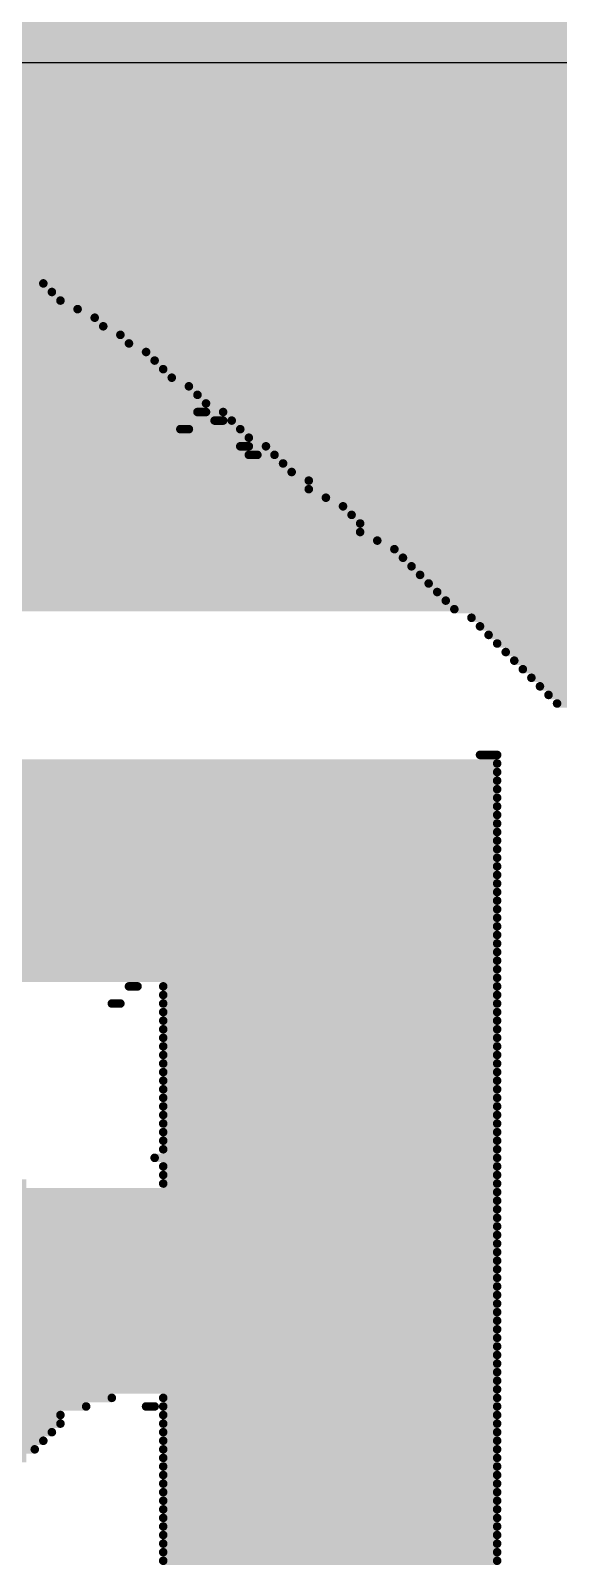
# Model space of a CAD drawing. Header units: inches. Extents: x -5 to 433, y -20 to 71.
# Drawn here: x 17.042 to 18.608, y 52.826 to 57.347 of the extents above; entities that cross this region are included whole.
import ezdxf

# ---------------------------------------------------------------- set-up
doc = ezdxf.new("R2010")
doc.units = ezdxf.units.IN
doc.layers.add('Bottom Overlay', color=54, linetype='Continuous')
doc.layers.add('Top Layer', color=1, linetype='Continuous')

msp = doc.modelspace()

# ---------------------------------------------------------------- hatches: boundary and pattern name
at = {"layer": 'Top Layer'}
msp.add_hatch(color=1, dxfattribs=at).paths.add_polyline_path([(10.3378, 55.626), (76.581, 55.626), (76.581, 56.9468), (10.3378, 56.9468)])

# ---------------------------------------------------------------- linework, layer by layer
at = {"layer": 'Bottom Overlay'}
for points in [[(15.5054, 57.3596, 0.0254, 0.0254, 0), (19.5186, 57.3596, 0.0254, 0.0254, 0)], [(15.5054, 57.3342, 0.0254, 0.0254, 0), (19.544, 57.3342, 0.0254, 0.0254, 0)], [(15.4546, 57.2834, 0.0254, 0.0254, 0), (19.5948, 57.2834, 0.0254, 0.0254, 0)], [(15.48, 57.3088, 0.0254, 0.0254, 0), (19.5694, 57.3088, 0.0254, 0.0254, 0)], [(15.4292, 57.2326, 0.0254, 0.0254, 0), (19.6456, 57.2326, 0.0254, 0.0254, 0)], [(15.4546, 57.258, 0.0254, 0.0254, 0), (19.6202, 57.258, 0.0254, 0.0254, 0)], [(16.0896, 57.2072, 0.0254, 0.0254, 0), (19.671, 57.2072, 0.0254, 0.0254, 0)], [(16.1404, 57.1818, 0.0254, 0.0254, 0), (19.6964, 57.1818, 0.0254, 0.0254, 0)], [(16.1912, 57.1564, 0.0254, 0.0254, 0), (19.7218, 57.1564, 0.0254, 0.0254, 0)], [(16.2166, 57.131, 0.0254, 0.0254, 0), (19.7472, 57.131, 0.0254, 0.0254, 0)], [(16.2928, 57.1056, 0.0254, 0.0254, 0), (19.7726, 57.1056, 0.0254, 0.0254, 0)], [(16.3182, 57.0802, 0.0254, 0.0254, 0), (19.798, 57.0802, 0.0254, 0.0254, 0)], [(16.369, 57.0548, 0.0254, 0.0254, 0), (19.8234, 57.0548, 0.0254, 0.0254, 0)], [(16.3944, 57.0294, 0.0254, 0.0254, 0), (19.8488, 57.0294, 0.0254, 0.0254, 0)], [(16.4452, 57.004, 0.0254, 0.0254, 0), (19.8996, 57.004, 0.0254, 0.0254, 0)], [(16.496, 56.9786, 0.0254, 0.0254, 0), (19.925, 56.9786, 0.0254, 0.0254, 0)], [(16.5214, 56.9532, 0.0254, 0.0254, 0), (19.925, 56.9532, 0.0254, 0.0254, 0)], [(16.5722, 56.9278, 0.0254, 0.0254, 0), (19.9504, 56.9278, 0.0254, 0.0254, 0)], [(16.5976, 56.9024, 0.0254, 0.0254, 0), (20.0012, 56.9024, 0.0254, 0.0254, 0)], [(16.6484, 56.877, 0.0254, 0.0254, 0), (20.0266, 56.877, 0.0254, 0.0254, 0)], [(16.6738, 56.8516, 0.0254, 0.0254, 0), (20.052, 56.8516, 0.0254, 0.0254, 0)], [(16.7246, 56.8262, 0.0254, 0.0254, 0), (20.0774, 56.8262, 0.0254, 0.0254, 0)], [(16.7754, 56.8008, 0.0254, 0.0254, 0), (20.1028, 56.8008, 0.0254, 0.0254, 0)], [(16.8008, 56.7754, 0.0254, 0.0254, 0), (20.1282, 56.7754, 0.0254, 0.0254, 0)], [(16.8516, 56.75, 0.0254, 0.0254, 0), (20.1536, 56.75, 0.0254, 0.0254, 0)], [(16.9024, 56.7246, 0.0254, 0.0254, 0), (20.179, 56.7246, 0.0254, 0.0254, 0)], [(16.9278, 56.6992, 0.0254, 0.0254, 0), (20.2044, 56.6992, 0.0254, 0.0254, 0)], [(16.9786, 56.6738, 0.0254, 0.0254, 0), (20.2298, 56.6738, 0.0254, 0.0254, 0)], [(17.004, 56.6484, 0.0254, 0.0254, 0), (20.2806, 56.6484, 0.0254, 0.0254, 0)], [(17.0294, 56.623, 0.0254, 0.0254, 0), (20.2806, 56.623, 0.0254, 0.0254, 0)], [(17.0802, 56.5976, 0.0254, 0.0254, 0), (20.306, 56.5976, 0.0254, 0.0254, 0)], [(17.1056, 56.5722, 0.0254, 0.0254, 0), (20.3314, 56.5722, 0.0254, 0.0254, 0)], [(17.131, 56.5468, 0.0254, 0.0254, 0), (20.3568, 56.5468, 0.0254, 0.0254, 0)], [(17.1818, 56.5214, 0.0254, 0.0254, 0), (20.3822, 56.5214, 0.0254, 0.0254, 0)], [(17.2326, 56.496, 0.0254, 0.0254, 0), (20.4076, 56.496, 0.0254, 0.0254, 0)], [(17.258, 56.4706, 0.0254, 0.0254, 0), (20.4584, 56.4706, 0.0254, 0.0254, 0)], [(17.3088, 56.4452, 0.0254, 0.0254, 0), (20.4838, 56.4452, 0.0254, 0.0254, 0)], [(17.3342, 56.4198, 0.0254, 0.0254, 0), (20.4838, 56.4198, 0.0254, 0.0254, 0)], [(17.385, 56.3944, 0.0254, 0.0254, 0), (20.5092, 56.3944, 0.0254, 0.0254, 0)], [(17.4104, 56.369, 0.0254, 0.0254, 0), (20.5346, 56.369, 0.0254, 0.0254, 0)], [(17.4358, 56.3436, 0.0254, 0.0254, 0), (20.5854, 56.3436, 0.0254, 0.0254, 0)], [(17.4612, 56.3182, 0.0254, 0.0254, 0), (20.6362, 56.3182, 0.0254, 0.0254, 0)], [(17.512, 56.2928, 0.0254, 0.0254, 0), (20.6362, 56.2928, 0.0254, 0.0254, 0)], [(17.5374, 56.2674, 0.0254, 0.0254, 0), (20.6616, 56.2674, 0.0254, 0.0254, 0)], [(17.5628, 56.242, 0.0254, 0.0254, 0), (20.687, 56.242, 0.0254, 0.0254, 0)], [(17.5374, 56.2166, 0.0254, 0.0254, 0), (17.5628, 56.2166, 0.0254, 0.0254, 0)], [(17.5882, 56.1912, 0.0254, 0.0254, 0), (17.6136, 56.1912, 0.0254, 0.0254, 0)], [(17.6136, 56.2166, 0.0254, 0.0254, 0), (20.7124, 56.2166, 0.0254, 0.0254, 0)], [(17.639, 56.1912, 0.0254, 0.0254, 0), (20.7632, 56.1912, 0.0254, 0.0254, 0)], [(17.4866, 56.1658, 0.0254, 0.0254, 0), (17.512, 56.1658, 0.0254, 0.0254, 0)], [(17.6644, 56.1658, 0.0254, 0.0254, 0), (20.7886, 56.1658, 0.0254, 0.0254, 0)], [(17.6644, 56.115, 0.0254, 0.0254, 0), (17.6898, 56.115, 0.0254, 0.0254, 0)], [(17.6898, 56.1404, 0.0254, 0.0254, 0), (20.7886, 56.1404, 0.0254, 0.0254, 0)], [(17.7406, 56.115, 0.0254, 0.0254, 0), (20.7886, 56.115, 0.0254, 0.0254, 0)], [(17.6898, 56.0896, 0.0254, 0.0254, 0), (17.7152, 56.0896, 0.0254, 0.0254, 0)], [(17.766, 56.0896, 0.0254, 0.0254, 0), (20.814, 56.0896, 0.0254, 0.0254, 0)], [(17.7914, 56.0642, 0.0254, 0.0254, 0), (20.8394, 56.0642, 0.0254, 0.0254, 0)], [(17.8168, 56.0388, 0.0254, 0.0254, 0), (20.8902, 56.0388, 0.0254, 0.0254, 0)], [(17.8676, 56.0134, 0.0254, 0.0254, 0), (20.9156, 56.0134, 0.0254, 0.0254, 0)], [(17.8676, 55.988, 0.0254, 0.0254, 0), (20.9156, 55.988, 0.0254, 0.0254, 0)], [(17.9184, 55.9626, 0.0254, 0.0254, 0), (20.941, 55.9626, 0.0254, 0.0254, 0)], [(17.9692, 55.9372, 0.0254, 0.0254, 0), (20.9664, 55.9372, 0.0254, 0.0254, 0)], [(17.9946, 55.9118, 0.0254, 0.0254, 0), (21.0172, 55.9118, 0.0254, 0.0254, 0)], [(18.02, 55.8864, 0.0254, 0.0254, 0), (21.0172, 55.8864, 0.0254, 0.0254, 0)], [(18.02, 55.861, 0.0254, 0.0254, 0), (21.0426, 55.861, 0.0254, 0.0254, 0)], [(18.0708, 55.8356, 0.0254, 0.0254, 0), (21.068, 55.8356, 0.0254, 0.0254, 0)], [(18.1216, 55.8102, 0.0254, 0.0254, 0), (21.0934, 55.8102, 0.0254, 0.0254, 0)], [(18.147, 55.7848, 0.0254, 0.0254, 0), (21.1188, 55.7848, 0.0254, 0.0254, 0)], [(18.1724, 55.7594, 0.0254, 0.0254, 0), (21.1442, 55.7594, 0.0254, 0.0254, 0)], [(18.1978, 55.734, 0.0254, 0.0254, 0), (21.1696, 55.734, 0.0254, 0.0254, 0)], [(18.2232, 55.7086, 0.0254, 0.0254, 0), (21.2204, 55.7086, 0.0254, 0.0254, 0)], [(18.2486, 55.6832, 0.0254, 0.0254, 0), (21.2204, 55.6832, 0.0254, 0.0254, 0)], [(18.274, 55.6578, 0.0254, 0.0254, 0), (21.2204, 55.6578, 0.0254, 0.0254, 0)], [(18.2994, 55.6324, 0.0254, 0.0254, 0), (21.2458, 55.6324, 0.0254, 0.0254, 0)], [(18.3502, 55.607, 0.0254, 0.0254, 0), (21.2712, 55.607, 0.0254, 0.0254, 0)], [(18.3756, 55.5816, 0.0254, 0.0254, 0), (21.2966, 55.5816, 0.0254, 0.0254, 0)], [(18.401, 55.5562, 0.0254, 0.0254, 0), (21.322, 55.5562, 0.0254, 0.0254, 0)], [(18.4264, 55.5308, 0.0254, 0.0254, 0), (21.3728, 55.5308, 0.0254, 0.0254, 0)], [(18.4518, 55.5054, 0.0254, 0.0254, 0), (21.3982, 55.5054, 0.0254, 0.0254, 0)], [(18.4772, 55.48, 0.0254, 0.0254, 0), (21.3982, 55.48, 0.0254, 0.0254, 0)], [(18.5026, 55.4546, 0.0254, 0.0254, 0), (21.4236, 55.4546, 0.0254, 0.0254, 0)], [(18.528, 55.4292, 0.0254, 0.0254, 0), (21.4236, 55.4292, 0.0254, 0.0254, 0)], [(18.5534, 55.4038, 0.0254, 0.0254, 0), (21.449, 55.4038, 0.0254, 0.0254, 0)], [(18.5788, 55.3784, 0.0254, 0.0254, 0), (21.4744, 55.3784, 0.0254, 0.0254, 0)], [(18.6042, 55.353, 0.0254, 0.0254, 0), (21.4998, 55.353, 0.0254, 0.0254, 0)], [(18.3756, 55.2006, 0.0254, 0.0254, 0), (18.4264, 55.2006, 0.0254, 0.0254, 0)], [(16.1912, 55.1498, 0.0254, 0.0254, 0), (18.4264, 55.1498, 0.0254, 0.0254, 0)], [(16.3436, 55.1752, 0.0254, 0.0254, 0), (18.4264, 55.1752, 0.0254, 0.0254, 0)], [(16.115, 55.1244, 0.0254, 0.0254, 0), (18.4264, 55.1244, 0.0254, 0.0254, 0)], [(15.988, 55.0736, 0.0254, 0.0254, 0), (18.4264, 55.0736, 0.0254, 0.0254, 0)], [(16.0134, 55.099, 0.0254, 0.0254, 0), (18.4264, 55.099, 0.0254, 0.0254, 0)], [(15.9118, 55.0228, 0.0254, 0.0254, 0), (18.4264, 55.0228, 0.0254, 0.0254, 0)], [(15.9372, 55.0482, 0.0254, 0.0254, 0), (18.4264, 55.0482, 0.0254, 0.0254, 0)], [(15.8356, 54.972, 0.0254, 0.0254, 0), (18.4264, 54.972, 0.0254, 0.0254, 0)], [(15.861, 54.9974, 0.0254, 0.0254, 0), (18.4264, 54.9974, 0.0254, 0.0254, 0)], [(15.7848, 54.9212, 0.0254, 0.0254, 0), (18.4264, 54.9212, 0.0254, 0.0254, 0)], [(15.8102, 54.9466, 0.0254, 0.0254, 0), (18.4264, 54.9466, 0.0254, 0.0254, 0)], [(15.7594, 54.8958, 0.0254, 0.0254, 0), (18.4264, 54.8958, 0.0254, 0.0254, 0)], [(15.734, 54.8704, 0.0254, 0.0254, 0), (18.4264, 54.8704, 0.0254, 0.0254, 0)], [(15.734, 54.845, 0.0254, 0.0254, 0), (18.4264, 54.845, 0.0254, 0.0254, 0)], [(15.6832, 54.7942, 0.0254, 0.0254, 0), (18.4264, 54.7942, 0.0254, 0.0254, 0)], [(15.7086, 54.8196, 0.0254, 0.0254, 0), (18.4264, 54.8196, 0.0254, 0.0254, 0)], [(15.6578, 54.7434, 0.0254, 0.0254, 0), (18.4264, 54.7434, 0.0254, 0.0254, 0)], [(15.6832, 54.7688, 0.0254, 0.0254, 0), (18.4264, 54.7688, 0.0254, 0.0254, 0)], [(15.6324, 54.718, 0.0254, 0.0254, 0), (18.4264, 54.718, 0.0254, 0.0254, 0)], [(15.6324, 54.6926, 0.0254, 0.0254, 0), (18.4264, 54.6926, 0.0254, 0.0254, 0)], [(15.6324, 54.6672, 0.0254, 0.0254, 0), (18.4264, 54.6672, 0.0254, 0.0254, 0)], [(15.607, 54.6418, 0.0254, 0.0254, 0), (18.4264, 54.6418, 0.0254, 0.0254, 0)], [(15.607, 54.6164, 0.0254, 0.0254, 0), (18.4264, 54.6164, 0.0254, 0.0254, 0)], [(15.5816, 54.5656, 0.0254, 0.0254, 0), (18.4264, 54.5656, 0.0254, 0.0254, 0)], [(15.607, 54.591, 0.0254, 0.0254, 0), (18.4264, 54.591, 0.0254, 0.0254, 0)], [(15.5816, 54.5402, 0.0254, 0.0254, 0), (18.4264, 54.5402, 0.0254, 0.0254, 0)], [(17.3342, 54.5148, 0.0254, 0.0254, 0), (17.3596, 54.5148, 0.0254, 0.0254, 0)], [(17.4358, 54.5148, 0.0254, 0.0254, 0), (18.4264, 54.5148, 0.0254, 0.0254, 0)], [(17.4358, 54.4894, 0.0254, 0.0254, 0), (18.4264, 54.4894, 0.0254, 0.0254, 0)], [(17.2834, 54.464, 0.0254, 0.0254, 0), (17.3088, 54.464, 0.0254, 0.0254, 0)], [(17.4358, 54.464, 0.0254, 0.0254, 0), (18.4264, 54.464, 0.0254, 0.0254, 0)], [(17.4358, 54.4386, 0.0254, 0.0254, 0), (18.4264, 54.4386, 0.0254, 0.0254, 0)], [(17.4358, 54.4132, 0.0254, 0.0254, 0), (18.4264, 54.4132, 0.0254, 0.0254, 0)], [(17.4358, 54.3878, 0.0254, 0.0254, 0), (18.4264, 54.3878, 0.0254, 0.0254, 0)], [(17.4358, 54.3624, 0.0254, 0.0254, 0), (18.4264, 54.3624, 0.0254, 0.0254, 0)], [(17.4358, 54.337, 0.0254, 0.0254, 0), (18.4264, 54.337, 0.0254, 0.0254, 0)], [(17.4358, 54.3116, 0.0254, 0.0254, 0), (18.4264, 54.3116, 0.0254, 0.0254, 0)], [(17.4358, 54.2862, 0.0254, 0.0254, 0), (18.4264, 54.2862, 0.0254, 0.0254, 0)], [(17.4358, 54.2608, 0.0254, 0.0254, 0), (18.4264, 54.2608, 0.0254, 0.0254, 0)], [(17.4358, 54.2354, 0.0254, 0.0254, 0), (18.4264, 54.2354, 0.0254, 0.0254, 0)], [(17.4358, 54.21, 0.0254, 0.0254, 0), (18.4264, 54.21, 0.0254, 0.0254, 0)], [(17.4358, 54.1846, 0.0254, 0.0254, 0), (18.4264, 54.1846, 0.0254, 0.0254, 0)], [(17.4358, 54.1592, 0.0254, 0.0254, 0), (18.4264, 54.1592, 0.0254, 0.0254, 0)], [(17.4358, 54.1338, 0.0254, 0.0254, 0), (18.4264, 54.1338, 0.0254, 0.0254, 0)], [(17.4358, 54.1084, 0.0254, 0.0254, 0), (18.4264, 54.1084, 0.0254, 0.0254, 0)], [(17.4358, 54.083, 0.0254, 0.0254, 0), (18.4264, 54.083, 0.0254, 0.0254, 0)], [(17.4358, 54.0576, 0.0254, 0.0254, 0), (18.4264, 54.0576, 0.0254, 0.0254, 0)], [(17.4358, 54.0322, 0.0254, 0.0254, 0), (18.4264, 54.0322, 0.0254, 0.0254, 0)], [(17.4104, 54.0068, 0.0254, 0.0254, 0), (18.4264, 54.0068, 0.0254, 0.0254, 0)], [(17.4358, 53.9814, 0.0254, 0.0254, 0), (18.4264, 53.9814, 0.0254, 0.0254, 0)], [(15.6324, 53.9306, 0.0254, 0.0254, 0), (17.0294, 53.9306, 0.0254, 0.0254, 0)], [(17.4358, 53.956, 0.0254, 0.0254, 0), (18.4264, 53.956, 0.0254, 0.0254, 0)], [(17.4358, 53.9306, 0.0254, 0.0254, 0), (18.4264, 53.9306, 0.0254, 0.0254, 0)], [(15.6324, 53.9052, 0.0254, 0.0254, 0), (18.4264, 53.9052, 0.0254, 0.0254, 0)], [(15.6324, 53.8798, 0.0254, 0.0254, 0), (18.4264, 53.8798, 0.0254, 0.0254, 0)], [(15.6832, 53.8544, 0.0254, 0.0254, 0), (18.4264, 53.8544, 0.0254, 0.0254, 0)], [(15.6832, 53.829, 0.0254, 0.0254, 0), (18.4264, 53.829, 0.0254, 0.0254, 0)], [(15.7086, 53.8036, 0.0254, 0.0254, 0), (18.4264, 53.8036, 0.0254, 0.0254, 0)], [(15.734, 53.7782, 0.0254, 0.0254, 0), (18.4264, 53.7782, 0.0254, 0.0254, 0)], [(15.734, 53.7528, 0.0254, 0.0254, 0), (18.4264, 53.7528, 0.0254, 0.0254, 0)], [(15.7594, 53.7274, 0.0254, 0.0254, 0), (18.4264, 53.7274, 0.0254, 0.0254, 0)], [(15.7848, 53.702, 0.0254, 0.0254, 0), (18.4264, 53.702, 0.0254, 0.0254, 0)], [(15.8102, 53.6766, 0.0254, 0.0254, 0), (18.4264, 53.6766, 0.0254, 0.0254, 0)], [(15.8356, 53.6512, 0.0254, 0.0254, 0), (18.4264, 53.6512, 0.0254, 0.0254, 0)], [(15.861, 53.6258, 0.0254, 0.0254, 0), (18.4264, 53.6258, 0.0254, 0.0254, 0)], [(15.8356, 53.6004, 0.0254, 0.0254, 0), (18.4264, 53.6004, 0.0254, 0.0254, 0)], [(15.9372, 53.575, 0.0254, 0.0254, 0), (18.4264, 53.575, 0.0254, 0.0254, 0)], [(15.9626, 53.5496, 0.0254, 0.0254, 0), (18.4264, 53.5496, 0.0254, 0.0254, 0)], [(16.0134, 53.5242, 0.0254, 0.0254, 0), (18.4264, 53.5242, 0.0254, 0.0254, 0)], [(16.0642, 53.4988, 0.0254, 0.0254, 0), (18.4264, 53.4988, 0.0254, 0.0254, 0)], [(16.115, 53.4734, 0.0254, 0.0254, 0), (18.4264, 53.4734, 0.0254, 0.0254, 0)], [(16.2166, 53.448, 0.0254, 0.0254, 0), (18.4264, 53.448, 0.0254, 0.0254, 0)], [(16.2166, 53.3972, 0.0254, 0.0254, 0), (18.4264, 53.3972, 0.0254, 0.0254, 0)], [(16.2674, 53.4226, 0.0254, 0.0254, 0), (18.4264, 53.4226, 0.0254, 0.0254, 0)], [(16.0642, 53.3464, 0.0254, 0.0254, 0), (18.4264, 53.3464, 0.0254, 0.0254, 0)], [(16.1404, 53.3718, 0.0254, 0.0254, 0), (18.4264, 53.3718, 0.0254, 0.0254, 0)], [(16.0388, 53.2956, 0.0254, 0.0254, 0), (17.2834, 53.2956, 0.0254, 0.0254, 0)], [(16.0642, 53.321, 0.0254, 0.0254, 0), (18.4264, 53.321, 0.0254, 0.0254, 0)], [(17.4358, 53.2956, 0.0254, 0.0254, 0), (18.4264, 53.2956, 0.0254, 0.0254, 0)], [(16.0134, 53.2702, 0.0254, 0.0254, 0), (17.2072, 53.2702, 0.0254, 0.0254, 0)], [(17.385, 53.2702, 0.0254, 0.0254, 0), (17.4104, 53.2702, 0.0254, 0.0254, 0)], [(17.4358, 53.2702, 0.0254, 0.0254, 0), (18.4264, 53.2702, 0.0254, 0.0254, 0)], [(15.9626, 53.2194, 0.0254, 0.0254, 0), (17.131, 53.2194, 0.0254, 0.0254, 0)], [(15.988, 53.2448, 0.0254, 0.0254, 0), (17.131, 53.2448, 0.0254, 0.0254, 0)], [(17.4358, 53.2448, 0.0254, 0.0254, 0), (18.4264, 53.2448, 0.0254, 0.0254, 0)], [(17.4358, 53.2194, 0.0254, 0.0254, 0), (18.4264, 53.2194, 0.0254, 0.0254, 0)], [(15.8864, 53.1686, 0.0254, 0.0254, 0), (17.0802, 53.1686, 0.0254, 0.0254, 0)], [(15.9372, 53.194, 0.0254, 0.0254, 0), (17.1056, 53.194, 0.0254, 0.0254, 0)], [(17.4358, 53.194, 0.0254, 0.0254, 0), (18.4264, 53.194, 0.0254, 0.0254, 0)], [(17.4358, 53.1686, 0.0254, 0.0254, 0), (18.4264, 53.1686, 0.0254, 0.0254, 0)], [(15.8864, 53.1178, 0.0254, 0.0254, 0), (17.0294, 53.1178, 0.0254, 0.0254, 0)], [(15.9118, 53.1432, 0.0254, 0.0254, 0), (17.0548, 53.1432, 0.0254, 0.0254, 0)], [(17.4358, 53.1432, 0.0254, 0.0254, 0), (18.4264, 53.1432, 0.0254, 0.0254, 0)], [(17.4358, 53.1178, 0.0254, 0.0254, 0), (18.4264, 53.1178, 0.0254, 0.0254, 0)], [(17.4358, 53.0924, 0.0254, 0.0254, 0), (18.4264, 53.0924, 0.0254, 0.0254, 0)], [(17.4358, 53.067, 0.0254, 0.0254, 0), (18.4264, 53.067, 0.0254, 0.0254, 0)], [(17.4358, 53.0416, 0.0254, 0.0254, 0), (18.4264, 53.0416, 0.0254, 0.0254, 0)], [(17.4358, 53.0162, 0.0254, 0.0254, 0), (18.4264, 53.0162, 0.0254, 0.0254, 0)], [(17.4358, 52.9908, 0.0254, 0.0254, 0), (18.4264, 52.9908, 0.0254, 0.0254, 0)], [(17.4358, 52.9654, 0.0254, 0.0254, 0), (18.4264, 52.9654, 0.0254, 0.0254, 0)], [(17.4358, 52.94, 0.0254, 0.0254, 0), (18.4264, 52.94, 0.0254, 0.0254, 0)], [(17.4358, 52.9146, 0.0254, 0.0254, 0), (18.4264, 52.9146, 0.0254, 0.0254, 0)], [(17.4358, 52.8892, 0.0254, 0.0254, 0), (18.4264, 52.8892, 0.0254, 0.0254, 0)], [(17.4358, 52.8638, 0.0254, 0.0254, 0), (18.4264, 52.8638, 0.0254, 0.0254, 0)], [(17.4358, 52.8384, 0.0254, 0.0254, 0), (18.4264, 52.8384, 0.0254, 0.0254, 0)], [(17.4358, 52.813, 0.0254, 0.0254, 0), (18.4264, 52.813, 0.0254, 0.0254, 0)]]:
    msp.add_lwpolyline(points, format="xyseb", dxfattribs=at)
for points in [[(17.0739, 56.5976, 0.0127, 0.0127, 1), (17.0866, 56.5976, 0.0127, 0.0127, 1)], [(17.0993, 56.5722, 0.0127, 0.0127, 1), (17.112, 56.5722, 0.0127, 0.0127, 1)], [(17.1247, 56.5468, 0.0127, 0.0127, 1), (17.1374, 56.5468, 0.0127, 0.0127, 1)], [(17.1755, 56.5214, 0.0127, 0.0127, 1), (17.1882, 56.5214, 0.0127, 0.0127, 1)], [(17.2263, 56.496, 0.0127, 0.0127, 1), (17.239, 56.496, 0.0127, 0.0127, 1)], [(17.2517, 56.4706, 0.0127, 0.0127, 1), (17.2644, 56.4706, 0.0127, 0.0127, 1)], [(17.3025, 56.4452, 0.0127, 0.0127, 1), (17.3152, 56.4452, 0.0127, 0.0127, 1)], [(17.3279, 56.4198, 0.0127, 0.0127, 1), (17.3406, 56.4198, 0.0127, 0.0127, 1)], [(17.3787, 56.3944, 0.0127, 0.0127, 1), (17.3914, 56.3944, 0.0127, 0.0127, 1)], [(17.4041, 56.369, 0.0127, 0.0127, 1), (17.4168, 56.369, 0.0127, 0.0127, 1)], [(17.4295, 56.3436, 0.0127, 0.0127, 1), (17.4422, 56.3436, 0.0127, 0.0127, 1)], [(17.4549, 56.3182, 0.0127, 0.0127, 1), (17.4676, 56.3182, 0.0127, 0.0127, 1)], [(17.5057, 56.2928, 0.0127, 0.0127, 1), (17.5184, 56.2928, 0.0127, 0.0127, 1)], [(17.5311, 56.2674, 0.0127, 0.0127, 1), (17.5438, 56.2674, 0.0127, 0.0127, 1)], [(17.5565, 56.242, 0.0127, 0.0127, 1), (17.5692, 56.242, 0.0127, 0.0127, 1)], [(17.5311, 56.2166, 0.0127, 0.0127, 1), (17.5438, 56.2166, 0.0127, 0.0127, 1)], [(17.5565, 56.2166, 0.0127, 0.0127, 1), (17.5692, 56.2166, 0.0127, 0.0127, 1)], [(17.5819, 56.1912, 0.0127, 0.0127, 1), (17.5946, 56.1912, 0.0127, 0.0127, 1)], [(17.6073, 56.2166, 0.0127, 0.0127, 1), (17.62, 56.2166, 0.0127, 0.0127, 1)], [(17.6073, 56.1912, 0.0127, 0.0127, 1), (17.62, 56.1912, 0.0127, 0.0127, 1)], [(17.6327, 56.1912, 0.0127, 0.0127, 1), (17.6454, 56.1912, 0.0127, 0.0127, 1)], [(17.4803, 56.1658, 0.0127, 0.0127, 1), (17.493, 56.1658, 0.0127, 0.0127, 1)], [(17.5057, 56.1658, 0.0127, 0.0127, 1), (17.5184, 56.1658, 0.0127, 0.0127, 1)], [(17.6581, 56.1658, 0.0127, 0.0127, 1), (17.6708, 56.1658, 0.0127, 0.0127, 1)], [(17.6581, 56.115, 0.0127, 0.0127, 1), (17.6708, 56.115, 0.0127, 0.0127, 1)], [(17.6835, 56.1404, 0.0127, 0.0127, 1), (17.6962, 56.1404, 0.0127, 0.0127, 1)], [(17.6835, 56.115, 0.0127, 0.0127, 1), (17.6962, 56.115, 0.0127, 0.0127, 1)], [(17.7343, 56.115, 0.0127, 0.0127, 1), (17.747, 56.115, 0.0127, 0.0127, 1)], [(17.6835, 56.0896, 0.0127, 0.0127, 1), (17.6962, 56.0896, 0.0127, 0.0127, 1)], [(17.7089, 56.0896, 0.0127, 0.0127, 1), (17.7216, 56.0896, 0.0127, 0.0127, 1)], [(17.7597, 56.0896, 0.0127, 0.0127, 1), (17.7724, 56.0896, 0.0127, 0.0127, 1)], [(17.7851, 56.0642, 0.0127, 0.0127, 1), (17.7978, 56.0642, 0.0127, 0.0127, 1)], [(17.8105, 56.0388, 0.0127, 0.0127, 1), (17.8232, 56.0388, 0.0127, 0.0127, 1)], [(17.8613, 56.0134, 0.0127, 0.0127, 1), (17.874, 56.0134, 0.0127, 0.0127, 1)], [(17.8613, 55.988, 0.0127, 0.0127, 1), (17.874, 55.988, 0.0127, 0.0127, 1)], [(17.9121, 55.9626, 0.0127, 0.0127, 1), (17.9248, 55.9626, 0.0127, 0.0127, 1)], [(17.9629, 55.9372, 0.0127, 0.0127, 1), (17.9756, 55.9372, 0.0127, 0.0127, 1)], [(17.9883, 55.9118, 0.0127, 0.0127, 1), (18.001, 55.9118, 0.0127, 0.0127, 1)], [(18.0137, 55.8864, 0.0127, 0.0127, 1), (18.0264, 55.8864, 0.0127, 0.0127, 1)], [(18.0137, 55.861, 0.0127, 0.0127, 1), (18.0264, 55.861, 0.0127, 0.0127, 1)], [(18.0645, 55.8356, 0.0127, 0.0127, 1), (18.0772, 55.8356, 0.0127, 0.0127, 1)], [(18.1153, 55.8102, 0.0127, 0.0127, 1), (18.128, 55.8102, 0.0127, 0.0127, 1)], [(18.1407, 55.7848, 0.0127, 0.0127, 1), (18.1534, 55.7848, 0.0127, 0.0127, 1)], [(18.1661, 55.7594, 0.0127, 0.0127, 1), (18.1788, 55.7594, 0.0127, 0.0127, 1)], [(18.1915, 55.734, 0.0127, 0.0127, 1), (18.2042, 55.734, 0.0127, 0.0127, 1)], [(18.2169, 55.7086, 0.0127, 0.0127, 1), (18.2296, 55.7086, 0.0127, 0.0127, 1)], [(18.2423, 55.6832, 0.0127, 0.0127, 1), (18.255, 55.6832, 0.0127, 0.0127, 1)], [(18.2677, 55.6578, 0.0127, 0.0127, 1), (18.2804, 55.6578, 0.0127, 0.0127, 1)], [(18.2931, 55.6324, 0.0127, 0.0127, 1), (18.3058, 55.6324, 0.0127, 0.0127, 1)], [(18.3439, 55.607, 0.0127, 0.0127, 1), (18.3566, 55.607, 0.0127, 0.0127, 1)], [(18.3693, 55.5816, 0.0127, 0.0127, 1), (18.382, 55.5816, 0.0127, 0.0127, 1)], [(18.3947, 55.5562, 0.0127, 0.0127, 1), (18.4074, 55.5562, 0.0127, 0.0127, 1)], [(18.4201, 55.5308, 0.0127, 0.0127, 1), (18.4328, 55.5308, 0.0127, 0.0127, 1)], [(18.4455, 55.5054, 0.0127, 0.0127, 1), (18.4582, 55.5054, 0.0127, 0.0127, 1)], [(18.4709, 55.48, 0.0127, 0.0127, 1), (18.4836, 55.48, 0.0127, 0.0127, 1)], [(18.4963, 55.4546, 0.0127, 0.0127, 1), (18.509, 55.4546, 0.0127, 0.0127, 1)], [(18.5217, 55.4292, 0.0127, 0.0127, 1), (18.5344, 55.4292, 0.0127, 0.0127, 1)], [(18.5471, 55.4038, 0.0127, 0.0127, 1), (18.5598, 55.4038, 0.0127, 0.0127, 1)], [(18.5725, 55.3784, 0.0127, 0.0127, 1), (18.5852, 55.3784, 0.0127, 0.0127, 1)], [(18.5979, 55.353, 0.0127, 0.0127, 1), (18.6106, 55.353, 0.0127, 0.0127, 1)], [(18.3693, 55.2006, 0.0127, 0.0127, 1), (18.382, 55.2006, 0.0127, 0.0127, 1)], [(18.4201, 55.2006, 0.0127, 0.0127, 1), (18.4328, 55.2006, 0.0127, 0.0127, 1)], [(18.4201, 55.1752, 0.0127, 0.0127, 1), (18.4328, 55.1752, 0.0127, 0.0127, 1)], [(18.4201, 55.1498, 0.0127, 0.0127, 1), (18.4328, 55.1498, 0.0127, 0.0127, 1)], [(18.4201, 55.1244, 0.0127, 0.0127, 1), (18.4328, 55.1244, 0.0127, 0.0127, 1)], [(18.4201, 55.099, 0.0127, 0.0127, 1), (18.4328, 55.099, 0.0127, 0.0127, 1)], [(18.4201, 55.0736, 0.0127, 0.0127, 1), (18.4328, 55.0736, 0.0127, 0.0127, 1)], [(18.4201, 55.0482, 0.0127, 0.0127, 1), (18.4328, 55.0482, 0.0127, 0.0127, 1)], [(18.4201, 55.0228, 0.0127, 0.0127, 1), (18.4328, 55.0228, 0.0127, 0.0127, 1)], [(18.4201, 54.9974, 0.0127, 0.0127, 1), (18.4328, 54.9974, 0.0127, 0.0127, 1)], [(18.4201, 54.972, 0.0127, 0.0127, 1), (18.4328, 54.972, 0.0127, 0.0127, 1)], [(18.4201, 54.9466, 0.0127, 0.0127, 1), (18.4328, 54.9466, 0.0127, 0.0127, 1)], [(18.4201, 54.9212, 0.0127, 0.0127, 1), (18.4328, 54.9212, 0.0127, 0.0127, 1)], [(18.4201, 54.8958, 0.0127, 0.0127, 1), (18.4328, 54.8958, 0.0127, 0.0127, 1)], [(18.4201, 54.8704, 0.0127, 0.0127, 1), (18.4328, 54.8704, 0.0127, 0.0127, 1)], [(18.4201, 54.845, 0.0127, 0.0127, 1), (18.4328, 54.845, 0.0127, 0.0127, 1)], [(18.4201, 54.8196, 0.0127, 0.0127, 1), (18.4328, 54.8196, 0.0127, 0.0127, 1)], [(18.4201, 54.7942, 0.0127, 0.0127, 1), (18.4328, 54.7942, 0.0127, 0.0127, 1)], [(18.4201, 54.7688, 0.0127, 0.0127, 1), (18.4328, 54.7688, 0.0127, 0.0127, 1)], [(18.4201, 54.7434, 0.0127, 0.0127, 1), (18.4328, 54.7434, 0.0127, 0.0127, 1)], [(18.4201, 54.718, 0.0127, 0.0127, 1), (18.4328, 54.718, 0.0127, 0.0127, 1)], [(18.4201, 54.6926, 0.0127, 0.0127, 1), (18.4328, 54.6926, 0.0127, 0.0127, 1)], [(18.4201, 54.6672, 0.0127, 0.0127, 1), (18.4328, 54.6672, 0.0127, 0.0127, 1)], [(18.4201, 54.6418, 0.0127, 0.0127, 1), (18.4328, 54.6418, 0.0127, 0.0127, 1)], [(18.4201, 54.6164, 0.0127, 0.0127, 1), (18.4328, 54.6164, 0.0127, 0.0127, 1)], [(18.4201, 54.591, 0.0127, 0.0127, 1), (18.4328, 54.591, 0.0127, 0.0127, 1)], [(18.4201, 54.5656, 0.0127, 0.0127, 1), (18.4328, 54.5656, 0.0127, 0.0127, 1)], [(17.3279, 54.5148, 0.0127, 0.0127, 1), (17.3406, 54.5148, 0.0127, 0.0127, 1)], [(17.3533, 54.5148, 0.0127, 0.0127, 1), (17.366, 54.5148, 0.0127, 0.0127, 1)], [(17.4295, 54.5148, 0.0127, 0.0127, 1), (17.4422, 54.5148, 0.0127, 0.0127, 1)], [(18.4201, 54.5402, 0.0127, 0.0127, 1), (18.4328, 54.5402, 0.0127, 0.0127, 1)], [(18.4201, 54.5148, 0.0127, 0.0127, 1), (18.4328, 54.5148, 0.0127, 0.0127, 1)], [(17.4295, 54.4894, 0.0127, 0.0127, 1), (17.4422, 54.4894, 0.0127, 0.0127, 1)], [(18.4201, 54.4894, 0.0127, 0.0127, 1), (18.4328, 54.4894, 0.0127, 0.0127, 1)], [(17.2771, 54.464, 0.0127, 0.0127, 1), (17.2898, 54.464, 0.0127, 0.0127, 1)], [(17.3025, 54.464, 0.0127, 0.0127, 1), (17.3152, 54.464, 0.0127, 0.0127, 1)], [(17.4295, 54.464, 0.0127, 0.0127, 1), (17.4422, 54.464, 0.0127, 0.0127, 1)], [(17.4295, 54.4386, 0.0127, 0.0127, 1), (17.4422, 54.4386, 0.0127, 0.0127, 1)], [(18.4201, 54.464, 0.0127, 0.0127, 1), (18.4328, 54.464, 0.0127, 0.0127, 1)], [(18.4201, 54.4386, 0.0127, 0.0127, 1), (18.4328, 54.4386, 0.0127, 0.0127, 1)], [(17.4295, 54.4132, 0.0127, 0.0127, 1), (17.4422, 54.4132, 0.0127, 0.0127, 1)], [(17.4295, 54.3878, 0.0127, 0.0127, 1), (17.4422, 54.3878, 0.0127, 0.0127, 1)], [(18.4201, 54.4132, 0.0127, 0.0127, 1), (18.4328, 54.4132, 0.0127, 0.0127, 1)], [(18.4201, 54.3878, 0.0127, 0.0127, 1), (18.4328, 54.3878, 0.0127, 0.0127, 1)], [(17.4295, 54.3624, 0.0127, 0.0127, 1), (17.4422, 54.3624, 0.0127, 0.0127, 1)], [(17.4295, 54.337, 0.0127, 0.0127, 1), (17.4422, 54.337, 0.0127, 0.0127, 1)], [(18.4201, 54.3624, 0.0127, 0.0127, 1), (18.4328, 54.3624, 0.0127, 0.0127, 1)], [(18.4201, 54.337, 0.0127, 0.0127, 1), (18.4328, 54.337, 0.0127, 0.0127, 1)], [(17.4295, 54.3116, 0.0127, 0.0127, 1), (17.4422, 54.3116, 0.0127, 0.0127, 1)], [(18.4201, 54.3116, 0.0127, 0.0127, 1), (18.4328, 54.3116, 0.0127, 0.0127, 1)], [(17.4295, 54.2862, 0.0127, 0.0127, 1), (17.4422, 54.2862, 0.0127, 0.0127, 1)], [(17.4295, 54.2608, 0.0127, 0.0127, 1), (17.4422, 54.2608, 0.0127, 0.0127, 1)], [(18.4201, 54.2862, 0.0127, 0.0127, 1), (18.4328, 54.2862, 0.0127, 0.0127, 1)], [(18.4201, 54.2608, 0.0127, 0.0127, 1), (18.4328, 54.2608, 0.0127, 0.0127, 1)], [(17.4295, 54.2354, 0.0127, 0.0127, 1), (17.4422, 54.2354, 0.0127, 0.0127, 1)], [(17.4295, 54.21, 0.0127, 0.0127, 1), (17.4422, 54.21, 0.0127, 0.0127, 1)], [(18.4201, 54.2354, 0.0127, 0.0127, 1), (18.4328, 54.2354, 0.0127, 0.0127, 1)], [(18.4201, 54.21, 0.0127, 0.0127, 1), (18.4328, 54.21, 0.0127, 0.0127, 1)], [(17.4295, 54.1846, 0.0127, 0.0127, 1), (17.4422, 54.1846, 0.0127, 0.0127, 1)], [(17.4295, 54.1592, 0.0127, 0.0127, 1), (17.4422, 54.1592, 0.0127, 0.0127, 1)], [(18.4201, 54.1846, 0.0127, 0.0127, 1), (18.4328, 54.1846, 0.0127, 0.0127, 1)], [(18.4201, 54.1592, 0.0127, 0.0127, 1), (18.4328, 54.1592, 0.0127, 0.0127, 1)], [(17.4295, 54.1338, 0.0127, 0.0127, 1), (17.4422, 54.1338, 0.0127, 0.0127, 1)], [(17.4295, 54.1084, 0.0127, 0.0127, 1), (17.4422, 54.1084, 0.0127, 0.0127, 1)], [(18.4201, 54.1338, 0.0127, 0.0127, 1), (18.4328, 54.1338, 0.0127, 0.0127, 1)], [(18.4201, 54.1084, 0.0127, 0.0127, 1), (18.4328, 54.1084, 0.0127, 0.0127, 1)], [(17.4295, 54.083, 0.0127, 0.0127, 1), (17.4422, 54.083, 0.0127, 0.0127, 1)], [(18.4201, 54.083, 0.0127, 0.0127, 1), (18.4328, 54.083, 0.0127, 0.0127, 1)], [(17.4295, 54.0576, 0.0127, 0.0127, 1), (17.4422, 54.0576, 0.0127, 0.0127, 1)], [(17.4295, 54.0322, 0.0127, 0.0127, 1), (17.4422, 54.0322, 0.0127, 0.0127, 1)], [(18.4201, 54.0576, 0.0127, 0.0127, 1), (18.4328, 54.0576, 0.0127, 0.0127, 1)], [(18.4201, 54.0322, 0.0127, 0.0127, 1), (18.4328, 54.0322, 0.0127, 0.0127, 1)], [(17.4041, 54.0068, 0.0127, 0.0127, 1), (17.4168, 54.0068, 0.0127, 0.0127, 1)], [(17.4295, 53.9814, 0.0127, 0.0127, 1), (17.4422, 53.9814, 0.0127, 0.0127, 1)], [(18.4201, 54.0068, 0.0127, 0.0127, 1), (18.4328, 54.0068, 0.0127, 0.0127, 1)], [(18.4201, 53.9814, 0.0127, 0.0127, 1), (18.4328, 53.9814, 0.0127, 0.0127, 1)], [(17.4295, 53.956, 0.0127, 0.0127, 1), (17.4422, 53.956, 0.0127, 0.0127, 1)], [(17.4295, 53.9306, 0.0127, 0.0127, 1), (17.4422, 53.9306, 0.0127, 0.0127, 1)], [(18.4201, 53.956, 0.0127, 0.0127, 1), (18.4328, 53.956, 0.0127, 0.0127, 1)], [(18.4201, 53.9306, 0.0127, 0.0127, 1), (18.4328, 53.9306, 0.0127, 0.0127, 1)], [(18.4201, 53.9052, 0.0127, 0.0127, 1), (18.4328, 53.9052, 0.0127, 0.0127, 1)], [(18.4201, 53.8798, 0.0127, 0.0127, 1), (18.4328, 53.8798, 0.0127, 0.0127, 1)], [(18.4201, 53.8544, 0.0127, 0.0127, 1), (18.4328, 53.8544, 0.0127, 0.0127, 1)], [(18.4201, 53.829, 0.0127, 0.0127, 1), (18.4328, 53.829, 0.0127, 0.0127, 1)], [(18.4201, 53.8036, 0.0127, 0.0127, 1), (18.4328, 53.8036, 0.0127, 0.0127, 1)], [(18.4201, 53.7782, 0.0127, 0.0127, 1), (18.4328, 53.7782, 0.0127, 0.0127, 1)], [(18.4201, 53.7528, 0.0127, 0.0127, 1), (18.4328, 53.7528, 0.0127, 0.0127, 1)], [(18.4201, 53.7274, 0.0127, 0.0127, 1), (18.4328, 53.7274, 0.0127, 0.0127, 1)], [(18.4201, 53.702, 0.0127, 0.0127, 1), (18.4328, 53.702, 0.0127, 0.0127, 1)], [(18.4201, 53.6766, 0.0127, 0.0127, 1), (18.4328, 53.6766, 0.0127, 0.0127, 1)], [(18.4201, 53.6512, 0.0127, 0.0127, 1), (18.4328, 53.6512, 0.0127, 0.0127, 1)], [(18.4201, 53.6258, 0.0127, 0.0127, 1), (18.4328, 53.6258, 0.0127, 0.0127, 1)], [(18.4201, 53.6004, 0.0127, 0.0127, 1), (18.4328, 53.6004, 0.0127, 0.0127, 1)], [(18.4201, 53.575, 0.0127, 0.0127, 1), (18.4328, 53.575, 0.0127, 0.0127, 1)], [(18.4201, 53.5496, 0.0127, 0.0127, 1), (18.4328, 53.5496, 0.0127, 0.0127, 1)], [(18.4201, 53.5242, 0.0127, 0.0127, 1), (18.4328, 53.5242, 0.0127, 0.0127, 1)], [(18.4201, 53.4988, 0.0127, 0.0127, 1), (18.4328, 53.4988, 0.0127, 0.0127, 1)], [(18.4201, 53.4734, 0.0127, 0.0127, 1), (18.4328, 53.4734, 0.0127, 0.0127, 1)], [(18.4201, 53.448, 0.0127, 0.0127, 1), (18.4328, 53.448, 0.0127, 0.0127, 1)], [(18.4201, 53.4226, 0.0127, 0.0127, 1), (18.4328, 53.4226, 0.0127, 0.0127, 1)], [(18.4201, 53.3972, 0.0127, 0.0127, 1), (18.4328, 53.3972, 0.0127, 0.0127, 1)], [(18.4201, 53.3718, 0.0127, 0.0127, 1), (18.4328, 53.3718, 0.0127, 0.0127, 1)], [(18.4201, 53.3464, 0.0127, 0.0127, 1), (18.4328, 53.3464, 0.0127, 0.0127, 1)], [(17.2771, 53.2956, 0.0127, 0.0127, 1), (17.2898, 53.2956, 0.0127, 0.0127, 1)], [(17.4295, 53.2956, 0.0127, 0.0127, 1), (17.4422, 53.2956, 0.0127, 0.0127, 1)], [(18.4201, 53.321, 0.0127, 0.0127, 1), (18.4328, 53.321, 0.0127, 0.0127, 1)], [(18.4201, 53.2956, 0.0127, 0.0127, 1), (18.4328, 53.2956, 0.0127, 0.0127, 1)], [(17.2009, 53.2702, 0.0127, 0.0127, 1), (17.2136, 53.2702, 0.0127, 0.0127, 1)], [(17.3787, 53.2702, 0.0127, 0.0127, 1), (17.3914, 53.2702, 0.0127, 0.0127, 1)], [(17.4041, 53.2702, 0.0127, 0.0127, 1), (17.4168, 53.2702, 0.0127, 0.0127, 1)], [(17.4295, 53.2702, 0.0127, 0.0127, 1), (17.4422, 53.2702, 0.0127, 0.0127, 1)], [(18.4201, 53.2702, 0.0127, 0.0127, 1), (18.4328, 53.2702, 0.0127, 0.0127, 1)], [(17.1247, 53.2448, 0.0127, 0.0127, 1), (17.1374, 53.2448, 0.0127, 0.0127, 1)], [(17.1247, 53.2194, 0.0127, 0.0127, 1), (17.1374, 53.2194, 0.0127, 0.0127, 1)], [(17.4295, 53.2448, 0.0127, 0.0127, 1), (17.4422, 53.2448, 0.0127, 0.0127, 1)], [(17.4295, 53.2194, 0.0127, 0.0127, 1), (17.4422, 53.2194, 0.0127, 0.0127, 1)], [(18.4201, 53.2448, 0.0127, 0.0127, 1), (18.4328, 53.2448, 0.0127, 0.0127, 1)], [(18.4201, 53.2194, 0.0127, 0.0127, 1), (18.4328, 53.2194, 0.0127, 0.0127, 1)], [(17.0739, 53.1686, 0.0127, 0.0127, 1), (17.0866, 53.1686, 0.0127, 0.0127, 1)], [(17.0993, 53.194, 0.0127, 0.0127, 1), (17.112, 53.194, 0.0127, 0.0127, 1)], [(17.4295, 53.194, 0.0127, 0.0127, 1), (17.4422, 53.194, 0.0127, 0.0127, 1)], [(17.4295, 53.1686, 0.0127, 0.0127, 1), (17.4422, 53.1686, 0.0127, 0.0127, 1)], [(18.4201, 53.194, 0.0127, 0.0127, 1), (18.4328, 53.194, 0.0127, 0.0127, 1)], [(18.4201, 53.1686, 0.0127, 0.0127, 1), (18.4328, 53.1686, 0.0127, 0.0127, 1)], [(17.0485, 53.1432, 0.0127, 0.0127, 1), (17.0612, 53.1432, 0.0127, 0.0127, 1)], [(17.4295, 53.1432, 0.0127, 0.0127, 1), (17.4422, 53.1432, 0.0127, 0.0127, 1)], [(17.4295, 53.1178, 0.0127, 0.0127, 1), (17.4422, 53.1178, 0.0127, 0.0127, 1)], [(18.4201, 53.1432, 0.0127, 0.0127, 1), (18.4328, 53.1432, 0.0127, 0.0127, 1)], [(18.4201, 53.1178, 0.0127, 0.0127, 1), (18.4328, 53.1178, 0.0127, 0.0127, 1)], [(17.4295, 53.0924, 0.0127, 0.0127, 1), (17.4422, 53.0924, 0.0127, 0.0127, 1)], [(17.4295, 53.067, 0.0127, 0.0127, 1), (17.4422, 53.067, 0.0127, 0.0127, 1)], [(18.4201, 53.0924, 0.0127, 0.0127, 1), (18.4328, 53.0924, 0.0127, 0.0127, 1)], [(18.4201, 53.067, 0.0127, 0.0127, 1), (18.4328, 53.067, 0.0127, 0.0127, 1)], [(17.4295, 53.0416, 0.0127, 0.0127, 1), (17.4422, 53.0416, 0.0127, 0.0127, 1)], [(18.4201, 53.0416, 0.0127, 0.0127, 1), (18.4328, 53.0416, 0.0127, 0.0127, 1)], [(17.4295, 53.0162, 0.0127, 0.0127, 1), (17.4422, 53.0162, 0.0127, 0.0127, 1)], [(17.4295, 52.9908, 0.0127, 0.0127, 1), (17.4422, 52.9908, 0.0127, 0.0127, 1)], [(18.4201, 53.0162, 0.0127, 0.0127, 1), (18.4328, 53.0162, 0.0127, 0.0127, 1)], [(18.4201, 52.9908, 0.0127, 0.0127, 1), (18.4328, 52.9908, 0.0127, 0.0127, 1)], [(17.4295, 52.9654, 0.0127, 0.0127, 1), (17.4422, 52.9654, 0.0127, 0.0127, 1)], [(17.4295, 52.94, 0.0127, 0.0127, 1), (17.4422, 52.94, 0.0127, 0.0127, 1)], [(18.4201, 52.9654, 0.0127, 0.0127, 1), (18.4328, 52.9654, 0.0127, 0.0127, 1)], [(18.4201, 52.94, 0.0127, 0.0127, 1), (18.4328, 52.94, 0.0127, 0.0127, 1)], [(17.4295, 52.9146, 0.0127, 0.0127, 1), (17.4422, 52.9146, 0.0127, 0.0127, 1)], [(17.4295, 52.8892, 0.0127, 0.0127, 1), (17.4422, 52.8892, 0.0127, 0.0127, 1)], [(18.4201, 52.9146, 0.0127, 0.0127, 1), (18.4328, 52.9146, 0.0127, 0.0127, 1)], [(18.4201, 52.8892, 0.0127, 0.0127, 1), (18.4328, 52.8892, 0.0127, 0.0127, 1)], [(17.4295, 52.8638, 0.0127, 0.0127, 1), (17.4422, 52.8638, 0.0127, 0.0127, 1)], [(18.4201, 52.8638, 0.0127, 0.0127, 1), (18.4328, 52.8638, 0.0127, 0.0127, 1)], [(17.4295, 52.8384, 0.0127, 0.0127, 1), (17.4422, 52.8384, 0.0127, 0.0127, 1)], [(17.4295, 52.813, 0.0127, 0.0127, 1), (17.4422, 52.813, 0.0127, 0.0127, 1)], [(18.4201, 52.8384, 0.0127, 0.0127, 1), (18.4328, 52.8384, 0.0127, 0.0127, 1)], [(18.4201, 52.813, 0.0127, 0.0127, 1), (18.4328, 52.813, 0.0127, 0.0127, 1)]]:
    msp.add_lwpolyline(points, format="xyseb", close=True, dxfattribs=at)
at = {"layer": 'Top Layer'}
msp.add_line((76.5745, 57.2516), (10.0584, 57.2516), dxfattribs=at)

doc.saveas('drawing.dxf')
